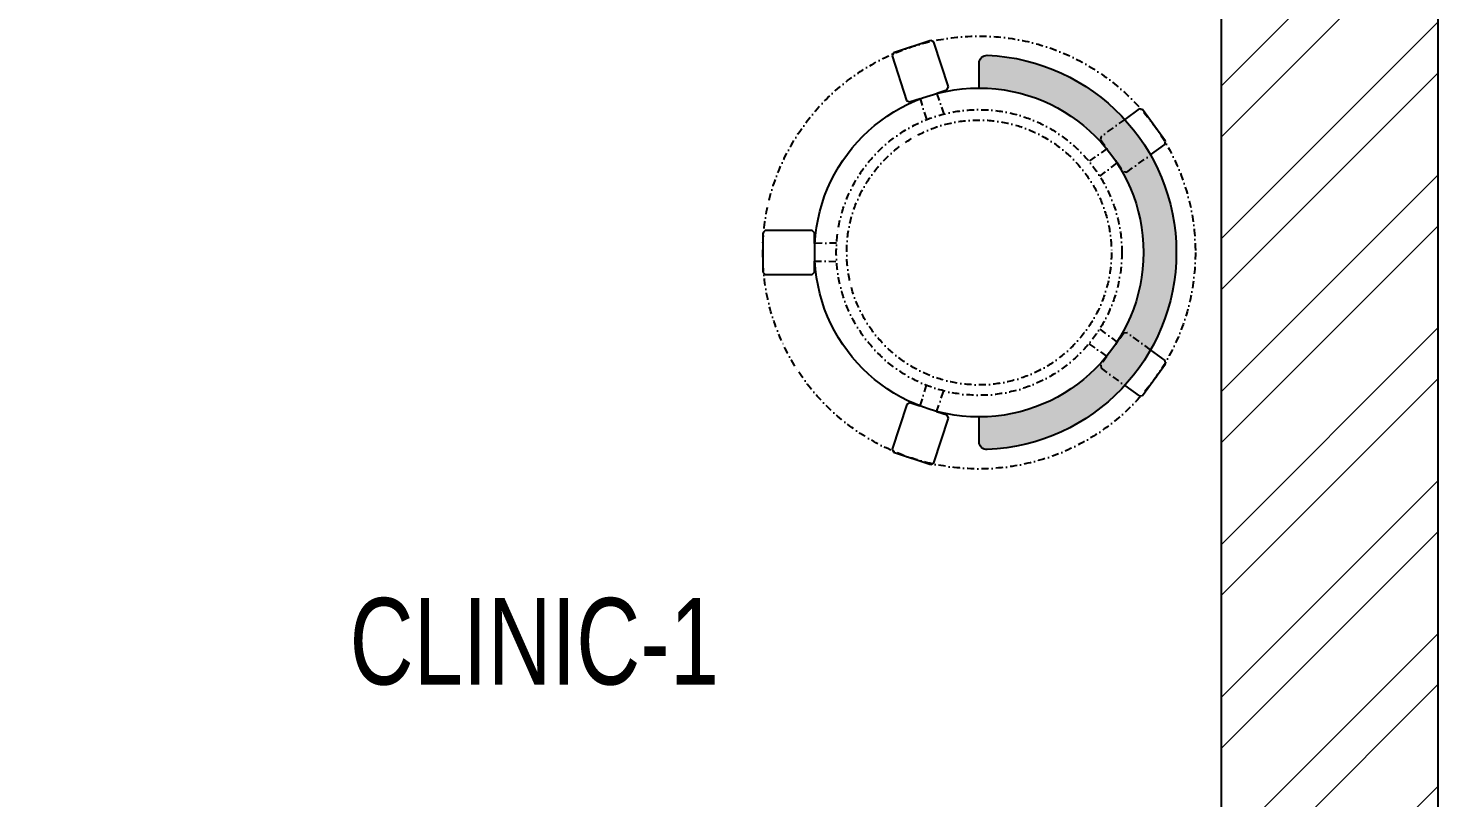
# Model space of a CAD drawing. Header units: feet. Extents: x 10029656 to 10036081, y -5940859 to -5924164.
# Drawn here: x 10034452 to 10036081, y -5926513 to -5925624 of the extents above; entities that cross this region are included whole.
import ezdxf

# ---------------------------------------------------------------- set-up
doc = ezdxf.new("R2010")
doc.units = ezdxf.units.FT
doc.header["$LTSCALE"] = 33
doc.header["$MEASUREMENT"] = 0
doc.linetypes.add('DASHDOT2', pattern=[0.5, 0.25, -0.125, 0, -0.125])
doc.layers.add('A-WALL', color=1, linetype='Continuous')
for name, color, linetype, lineweight in [('HATCH', 9, 'Continuous', 9), ('LENS-DIM', 252, 'Continuous', 5), ('LENS-FURNITURE', 13, 'Continuous', 9), ('LENS-TEXT', 31, 'Continuous', 5), ('LN-ELEVATION-1', 81, 'Continuous', 25), ('LN-HATCH', 251, 'Continuous', 0)]:
    doc.layers.add(name, color=color, linetype=linetype, lineweight=lineweight)
doc.styles.add('LK TXT', font='GILC____.TTF', dxfattribs={"height": 100})

# ---------------------------------------------------------------- blocks, each defined once
blk = doc.blocks.new('DR STOOL')
at = {"layer": 'HATCH'}
h = blk.add_hatch(dxfattribs=at)
h.set_pattern_fill('ANSI36', color=250, angle=-90.00000000000001)
h.set_pattern_definition([(315, (-227.8099174643867, 917.3997257252777), (6.173926083235043, -1.683798022700468), [7.9375, -1.587499999999999, 0, -1.587499999999999])])
edge = h.paths.add_edge_path()
edge.add_line((-190.0000000041909, 4.511094e-10), (-218.6899174675346, 4.511094e-10))
edge.add_arc((-218.6899174670689, 9.120000000388245), 9.119999999940092, 177.6119845363388, 269.9999999996136, ccw=False)
edge.add_arc((-1.8626451e-09, 3.565219e-10), 228.000000002257, 2.3880154632688004, 177.6119845367313, ccw=False)
edge.add_arc((218.6899174633436, 9.120000000497384), 9.120000000051716, -90.00000000034493, 2.3880154629299, ccw=False)
edge.add_line((218.6899174633436, 4.511094e-10), (190, 4.511094e-10))
edge.add_arc((-1.8626451e-09, 4.511094e-10), 190.000000001979, -1.27e-14, 180)
at = {"layer": 'LN-ELEVATION-1', "color": 1, "ltscale": 100}
for p, q in [((-128.6221585394814, 215.4841044476634), (-165.2704676063731, 189.0243927398114)), ((-124.7228340068832, 214.8545704018979), (-128.6221585394814, 215.4841044476634)), ((-112.6981821293011, 198.1996966340157), (-124.7228340068832, 214.8545704018979)), ((124.7553772013634, 214.9803744515593), (112.5488144652918, 198.2845540212292)), ((128.7014972954057, 215.5933048763618), (124.7553772013634, 214.9803744515593)), ((128.7014972954057, 215.5933048763618), (124.7553772013634, 214.9803744515593)), ((165.1911288509145, 188.915192311113), (128.7014972954057, 215.5933048763618)), ((165.1911288509145, 188.915192311113), (128.7014972954057, 215.5933048763618)), ((-165.2704676063731, 189.0243927398114), (-165.9069543029182, 185.0820035930228)), ((-165.9069543029182, 185.0820035930228), (-153.8003208162263, 168.3135803133482)), ((153.6734594982117, 168.4294150282658), (165.7973639420234, 185.0121775862135)), ((165.7973639420234, 185.0121775862135), (165.1911288509145, 188.915192311113)), ((165.7973639420234, 185.0121775862135), (165.1911288509145, 188.915192311113)), ((-191.2928382232785, -35.45407700946089), (-242.9550312487409, -52.24013893969095)), ((-187.9259491492994, -37.1695928365807), (-191.2928382232785, -35.45407700946089)), ((-184.1424400564283, -48.81403796559607), (-187.9259491492994, -37.1695928365807)), ((188.0651108901948, -36.96233201187715), (184.0504167033359, -49.19388854173303)), ((191.3981811110861, -35.27656588272658), (188.0651108901948, -36.96233201187715)), ((243.0100176925771, -52.21682526778022), (191.3981811110861, -35.27656588272658)), ((-242.9550312487409, -52.24013893969095), (-244.7482102331705, -55.75945052818861)), ((-244.7482102331705, -55.75945052818861), (-230.7800458371639, -98.74904560100549)), ((230.715890809428, -98.7280946081737), (244.8123673382215, -55.78040257930116)), ((244.8123673382215, -55.78040257930116), (243.0100176925771, -52.21682526778022)), ((-173.8639617776498, -80.4479453730819), (-177.8421125086024, -68.2044548037811)), ((-175.5596735184081, -83.7759667420105), (-173.8639617776498, -80.4479453730819)), ((177.6922140880488, -68.56540505095472), (173.8739495249465, -80.1985000452405)), ((173.8739495249465, -80.1985000452405), (175.5794035866856, -83.5704969359358)), ((-227.2218665438704, -100.5620286722478), (-175.5596735184081, -83.7759667420105)), ((175.5794035866856, -83.5704969359358), (227.1912401677109, -100.5107563209894)), ((-230.7800458371639, -98.74904560100549), (-227.2218665438704, -100.5620286722478)), ((227.1912401677109, -100.5107563209894), (230.715890809428, -98.7280946081737)), ((-22.72193054761737, -190.2142363802995), (-25.39390889601782, -192.886214728569)), ((-25.39390889601782, -192.886214728569), (-25.39390889601782, -247.2070584567482)), ((-10.47823652112856, -190.2142363802995), (-22.72193054761737, -190.2142363802995)), ((22.78362171910703, -190.2142363802995), (9.910054048988968, -190.2142363802995)), ((25.42475448176265, -192.8553691428751), (22.78362171910703, -190.2142363802995)), ((25.42475448176265, -247.1762128710543), (25.42475448176265, -192.8553691428751)), ((-25.39390889601782, -247.2070584567482), (-22.60096735274419, -250)), ((-22.60096735274419, -250), (22.60096735274419, -250)), ((22.60096735274419, -250), (25.42475448176265, -247.1762128710543))]:
    blk.add_line(p, q, dxfattribs=at)
at = {"layer": 'LN-ELEVATION-1', "linetype": 'DASHDOT2'}
for p, q in [((-92.92521573789418, 170.8129362839827), (-112.6981821293011, 198.1996966340157)), ((112.5488144652918, 198.2845540212292), (92.69529851106927, 171.1294289919315)), ((-153.8003208162263, 168.3135803133482), (-134.1093360339291, 141.0403694751003)), ((-103.4542870586738, 159.9154408004979), (-93.52748446213081, 167.0824927485227)), ((-93.52748446213081, 167.0824927485227), (-92.92521573789418, 170.8129362839827)), ((92.69529851106927, 171.1294289919315), (93.26858203159645, 167.4385604566923)), ((93.26858203159645, 167.4385604566923), (103.6608748426661, 159.8406005539291)), ((133.7372852512635, 141.1612321265929), (153.6734594982117, 168.4294150282658)), ((-130.4219571123831, 140.4450534014686), (-119.9844727469608, 147.9808124662595)), ((-119.9844727469608, 147.9808124662595), (-105.3687285655178, 126.9741353208374)), ((-88.15393704269081, 139.4771787207864), (-103.4542870586738, 159.9154408004979)), ((103.6608748426661, 159.8406005539291), (88.19885099539533, 139.4487815762331)), ((105.4096150295809, 126.94019481352), (120.1194891873747, 147.8074627162714)), ((120.1194891873747, 147.8074627162714), (130.0033113472163, 140.5812532722048)), ((-134.1093360339291, 141.0403694751003), (-130.4219571123831, 140.4450534014686)), ((130.0033113472163, 140.5812532722048), (133.7372852512635, 141.1612321265929)), ((-159.954806596972, -40.49024384317454), (-184.1424400564283, -48.81403796559607)), ((184.0504167033359, -49.19388854173303), (159.8786162491887, -40.79004861696012)), ((-177.8421125086024, -68.2044548037811), (-153.4148110738024, -60.73628028803068)), ((153.3006618716754, -61.02382378749462), (177.6922140880488, -68.56540505095472)), ((-10.92024635523557, -164.6382343793375), (-10.47823652112856, -190.2142363802995)), ((9.910054048988968, -190.2142363802995), (10.35584833659231, -164.674698740353))]:
    blk.add_line(p, q, dxfattribs=at)
at = {"layer": 'LN-ELEVATION-1', "color": 1, "ltscale": 100}
blk.add_lwpolyline([(-190.0000000023283, 0), (-218.6899174656719, 0, -0.4264743413925903), (-227.8019973598421, 9.5, -0.959166304662544), (227.8019973593764, 9.5, -0.4264743413925903), (218.6899174647406, 0), (190.0000000013969, 0)], format="xyb", dxfattribs=at)
at = {"layer": 'LN-ELEVATION-1', "linetype": 'DASHDOT2'}
for radius in [250, 165, 153]:
    blk.add_circle((0, 0), radius, dxfattribs=at)
at = {"layer": 'LN-ELEVATION-1', "color": 1, "ltscale": 100}
blk.add_circle((0, 0), 190, dxfattribs=at)
blk = doc.blocks.new('A$C3ba91a74')
at = {"layer": 'LN-HATCH'}
h = blk.add_hatch(dxfattribs=at)
h.set_pattern_fill('ANSI32', color=256, scale=333, angle=180)
h.set_pattern_definition([(225, (-9180360.630142398, 5278631.403512754), (88.29995930067012, -88.29995930067015), []), (225, (-9180419.496781833, 5278631.403512754), (88.29995930067012, -88.29995930067015), [])])
h.paths.add_polyline_path([(-1719.965338844806, -2656.925288707949), (-1969.965338844806, -2656.925288707949), (-1969.965338844806, -6386.925288707949), (-1719.965338844806, -6386.925288707949)])
h.paths.add_polyline_path([(-1719.965338844806, 1583.074680693447), (-1969.965338844806, 1583.074680693447), (-1969.965338844806, -2166.925341161899), (-1719.965338844806, -2166.925319306553)])
h.paths.add_polyline_path([(-1719.965338844806, 5668.074654466472), (-1969.965338844806, 5668.074654466472), (-1969.965338844806, 2083.074632611126), (-1719.965338844806, 2083.074654466473)])
h.paths.add_polyline_path([(3870.034594405442, 6122.580870789476), (-1254.965338844806, 6118.626357327215), (-1254.965338844806, 5868.074654466473), (3870.034661155195, 5868.074654466473)])
h.paths.add_polyline_path([(4450.125634409487, 5673.029335808941), (4200.125634970143, 5670.894321670756), (4200.126575425267, 2085.045684193261), (4450.125634409487, 2088.029313953593)])
h.paths.add_polyline_path([(4450.125634409487, 1588.029362035915), (4200.126706559211, 1585.045703939162), (4200.127689979971, -2164.633530453779), (4450.125634409487, -2161.970659820363)])
h.paths.add_polyline_path([(4450.125634409487, -2651.970607366413), (4200.127818491309, -2654.63350556232), (4200.128796605393, -6384.06942621246), (4450.125634409487, -6381.970607366413)])
h.paths.add_polyline_path([(4450.125634409487, -6731.970607366413), (4185.128888431936, -6734.19535651151), (4185.129434116184, -8814.823948033154), (4450.125634409487, -8811.970607366413)])
h.paths.add_polyline_path([(-1704.965338844806, -6736.92528870795), (-1969.965338844806, -6736.92528870795), (-1969.965338844806, -8816.92528870795), (-1704.965338844806, -8816.92528870795)])
at = {"layer": 'A-WALL'}
for p, q in [((4450.125634409487, 6123.028476224281), (4450.125634409487, -9361.970763415098)), ((4200.126574642956, 2088.029270241968), (4200.125634970143, 5670.894321670756))]:
    blk.add_line(p, q, dxfattribs=at)

msp = doc.modelspace()

# ---------------------------------------------------------------- block references
at = {"layer": 'LENS-DIM', "color": 7}
msp.add_blockref('A$C3ba91a74', (10031630.93079614, -5930291.72246443), dxfattribs=at)
at = {"layer": 'LENS-FURNITURE', "rotation": 270}
msp.add_blockref('DR STOOL', (10035550.83120213, -5925882.787256059), dxfattribs=at)

# ---------------------------------------------------------------- texts
at = {"layer": 'LENS-TEXT', "color": 0, "linetype": 'Continuous', "ltscale": 3, "insert": (10035036.80343929, -5926332.693980424), "char_height": 100, "attachment_point": 5, "style": 'LK TXT'}
msp.add_mtext_dynamic_manual_height_columns('CLINIC-1', width=1051.915462023321, gutter_width=0.9999999999999992, heights=[0], dxfattribs=at)

doc.saveas('drawing.dxf')
